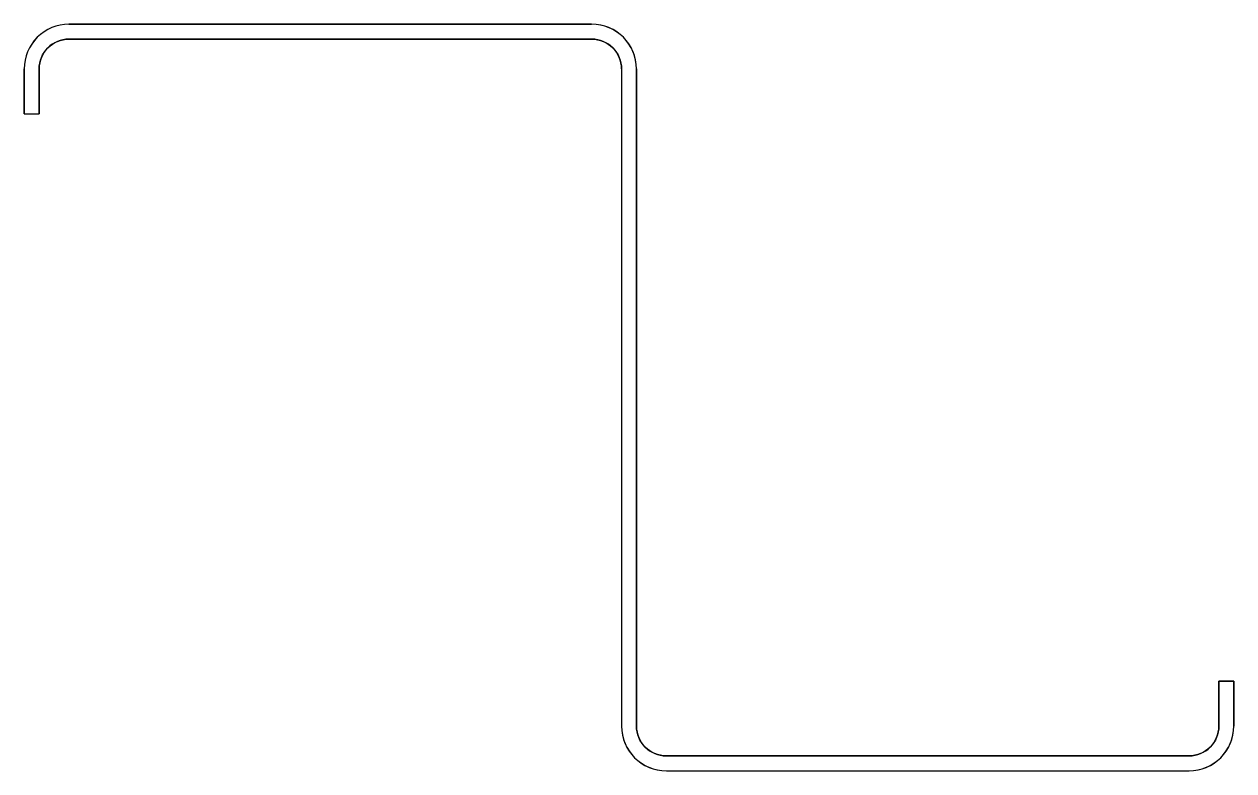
# Model space of a CAD drawing. Header units: millimetres. Extents: x -81 to 0, y 0 to 50.
import ezdxf

# ---------------------------------------------------------------- set-up
doc = ezdxf.new("R2010")
doc.units = ezdxf.units.MM
doc.layers.get('0').update_dxf_attribs({"linetype": 'CONTINUOUS'})

msp = doc.modelspace()

# ---------------------------------------------------------------- linework, layer by layer
for p, q in [((-78, 50), (-43, 50)), ((-43, 49), (-78, 49)), ((-81, 44), (-81, 47)), ((-80, 47), (-80, 44)), ((-41, 47), (-41, 3)), ((-40, 47), (-40, 3)), ((-81, 44), (-80, 44)), ((-1, 3), (-1, 6)), ((-1, 6), (0, 6)), ((0, 6), (0, 3)), ((-38, 1), (-3, 1)), ((-38, 0), (-3, 0))]:
    msp.add_line(p, q)
msp.add_lwpolyline([(-3, 0, 0.414214), (0, 3), (0, 6), (-1, 6), (-1, 3, -0.414214), (-3, 1), (-38, 1, -0.414214), (-40, 3), (-40, 47, 0.414214), (-43, 50), (-78, 50, 0.414214), (-81, 47), (-81, 44), (-80, 44), (-80, 47, -0.414214), (-78, 49), (-43, 49, -0.414214), (-41, 47), (-41, 3, 0.414214), (-38, 0)], format="xyb", close=True)
for centre, radius, start, end in [((-78, 47), 3, 90.00001, 180.02907), ((-43, 47), 3, 0, 90), ((-78, 47), 2, 90, 180), ((-43, 47), 2, 0, 90), ((-38, 3), 3, 131.81031, 131.82553), ((-38, 3), 3, 180, 270), ((-38, 3), 2, 180, 270), ((-3, 3), 3, -90, 0), ((-3, 3), 2, 270, 360)]:
    msp.add_arc(centre, radius, start, end)

doc.saveas('drawing.dxf')
